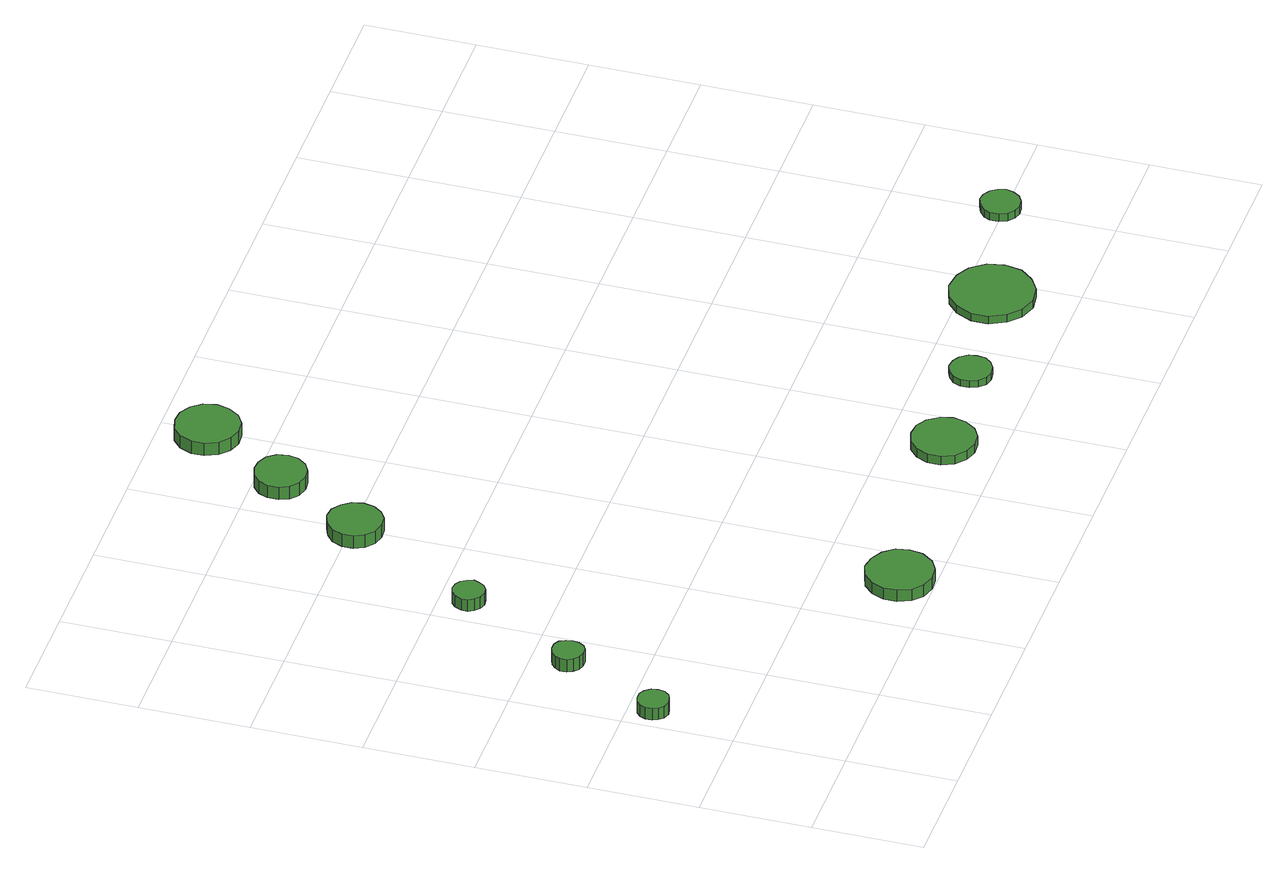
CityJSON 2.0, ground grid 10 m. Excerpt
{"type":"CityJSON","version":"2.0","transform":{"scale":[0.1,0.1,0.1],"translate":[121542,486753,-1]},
"CityObjects":{
"tree1":{"type":"SolitaryVegetationObject","attributes":{"function":"something"},"geometry":[{"type":"MultiSurface","lod":"1","boundaries":[[[0,1,2,3,4,5,6,7,8,9,10,11,12,13,14]],[[15,16,17,18,19,20,21,22,23,24,25,26,27,28,29]],[[0,29,28,1]],[[1,28,27,2]],[[2,27,26,3]],[[3,26,25,4]],[[4,25,24,5]],[[5,24,23,6]],[[6,23,22,7]],[[7,22,21,8]],[[8,21,20,9]],[[9,20,19,10]],[[10,19,18,11]],[[11,18,17,12]],[[12,17,16,13]],[[13,16,15,14]],[[14,15,29,0]]]}]},
"tree2":{"type":"SolitaryVegetationObject","attributes":{"function":"something"},"geometry":[{"type":"MultiSurface","lod":"1","boundaries":[[[30,31,32,33,34,35,36,37,38,39,40,41,42,43,44]],[[45,46,47,48,49,50,51,52,53,54,55,56,57,58,59]],[[30,59,58,31]],[[31,58,57,32]],[[32,57,56,33]],[[33,56,55,34]],[[34,55,54,35]],[[35,54,53,36]],[[36,53,52,37]],[[37,52,51,38]],[[38,51,50,39]],[[39,50,49,40]],[[40,49,48,41]],[[41,48,47,42]],[[42,47,46,43]],[[43,46,45,44]],[[44,45,59,30]]]}]},
"tree3":{"type":"SolitaryVegetationObject","attributes":{"function":"something"},"geometry":[{"type":"MultiSurface","lod":"1","boundaries":[[[60,61,62,63,64,65,66,67,68,69,70,71,72,73,74]],[[75,76,77,78,79,80,81,82,83,84,85,86,87,88,89]],[[60,89,88,61]],[[61,88,87,62]],[[62,87,86,63]],[[63,86,85,64]],[[64,85,84,65]],[[65,84,83,66]],[[66,83,82,67]],[[67,82,81,68]],[[68,81,80,69]],[[69,80,79,70]],[[70,79,78,71]],[[71,78,77,72]],[[72,77,76,73]],[[73,76,75,74]],[[74,75,89,60]]]}]},
"tree4":{"type":"SolitaryVegetationObject","attributes":{"function":"something"},"geometry":[{"type":"MultiSurface","lod":"1","boundaries":[[[90,91,92,93,94,95,96,97,98,99,100,101,102,103,104]],[[105,106,107,108,109,110,111,112,113,114,115,116,117,118,119]],[[90,119,118,91]],[[91,118,117,92]],[[92,117,116,93]],[[93,116,115,94]],[[94,115,114,95]],[[95,114,113,96]],[[96,113,112,97]],[[97,112,111,98]],[[98,111,110,99]],[[99,110,109,100]],[[100,109,108,101]],[[101,108,107,102]],[[102,107,106,103]],[[103,106,105,104]],[[104,105,119,90]]]}]},
"tree5":{"type":"SolitaryVegetationObject","attributes":{"function":"something"},"geometry":[{"type":"MultiSurface","lod":"1","boundaries":[[[120,121,122,123,124,125,126,127,128,129,130,131,132,133,134]],[[135,136,137,138,139,140,141,142,143,144,145,146,147,148,149]],[[120,149,148,121]],[[121,148,147,122]],[[122,147,146,123]],[[123,146,145,124]],[[124,145,144,125]],[[125,144,143,126]],[[126,143,142,127]],[[127,142,141,128]],[[128,141,140,129]],[[129,140,139,130]],[[130,139,138,131]],[[131,138,137,132]],[[132,137,136,133]],[[133,136,135,134]],[[134,135,149,120]]]}]},
"tree6":{"type":"SolitaryVegetationObject","attributes":{"function":"something"},"geometry":[{"type":"MultiSurface","lod":"1","boundaries":[[[150,151,152,153,154,155,156,157,158,159,160,161,162,163,164]],[[165,166,167,168,169,170,171,172,173,174,175,176,177,178,179]],[[150,179,178,151]],[[151,178,177,152]],[[152,177,176,153]],[[153,176,175,154]],[[154,175,174,155]],[[155,174,173,156]],[[156,173,172,157]],[[157,172,171,158]],[[158,171,170,159]],[[159,170,169,160]],[[160,169,168,161]],[[161,168,167,162]],[[162,167,166,163]],[[163,166,165,164]],[[164,165,179,150]]]}]},
"tree7":{"type":"SolitaryVegetationObject","attributes":{"function":"something"},"geometry":[{"type":"MultiSurface","lod":"1","boundaries":[[[180,181,182,183,184,185,186,187,188,189,190,191,192,193,194]],[[195,196,197,198,199,200,201,202,203,204,205,206,207,208,209]],[[180,209,208,181]],[[181,208,207,182]],[[182,207,206,183]],[[183,206,205,184]],[[184,205,204,185]],[[185,204,203,186]],[[186,203,202,187]],[[187,202,201,188]],[[188,201,200,189]],[[189,200,199,190]],[[190,199,198,191]],[[191,198,197,192]],[[192,197,196,193]],[[193,196,195,194]],[[194,195,209,180]]]}]},
"tree8":{"type":"SolitaryVegetationObject","attributes":{"function":"something"},"geometry":[{"type":"MultiSurface","lod":"1","boundaries":[[[210,211,212,213,214,215,216,217,218,219,220,221,222,223,224]],[[225,226,227,228,229,230,231,232,233,234,235,236,237,238,239]],[[210,239,238,211]],[[211,238,237,212]],[[212,237,236,213]],[[213,236,235,214]],[[214,235,234,215]],[[215,234,233,216]],[[216,233,232,217]],[[217,232,231,218]],[[218,231,230,219]],[[219,230,229,220]],[[220,229,228,221]],[[221,228,227,222]],[[222,227,226,223]],[[223,226,225,224]],[[224,225,239,210]]]}]},
"tree9":{"type":"SolitaryVegetationObject","attributes":{"function":"something"},"geometry":[{"type":"MultiSurface","lod":"1","boundaries":[[[240,241,242,243,244,245,246,247,248,249,250,251,252,253,254]],[[255,256,257,258,259,260,261,262,263,264,265,266,267,268,269]],[[240,269,268,241]],[[241,268,267,242]],[[242,267,266,243]],[[243,266,265,244]],[[244,265,264,245]],[[245,264,263,246]],[[246,263,262,247]],[[247,262,261,248]],[[248,261,260,249]],[[249,260,259,250]],[[250,259,258,251]],[[251,258,257,252]],[[252,257,256,253]],[[253,256,255,254]],[[254,255,269,240]]]}]},
"tree10":{"type":"SolitaryVegetationObject","attributes":{"function":"something"},"geometry":[{"type":"MultiSurface","lod":"1","boundaries":[[[270,271,272,273,274,275,276,277,278,279,280,281,282,283,284]],[[285,286,287,288,289,290,291,292,293,294,295,296,297,298,299]],[[270,299,298,271]],[[271,298,297,272]],[[272,297,296,273]],[[273,296,295,274]],[[274,295,294,275]],[[275,294,293,276]],[[276,293,292,277]],[[277,292,291,278]],[[278,291,290,279]],[[279,290,289,280]],[[280,289,288,281]],[[281,288,287,282]],[[282,287,286,283]],[[283,286,285,284]],[[284,285,299,270]]]}]},
"tree11":{"type":"SolitaryVegetationObject","attributes":{"function":"something"},"geometry":[{"type":"MultiSurface","lod":"1","boundaries":[[[300,301,302,303,304,305,306,307,308,309,310,311,312,313,314]],[[315,316,317,318,319,320,321,322,323,324,325,326,327,328,329]],[[300,329,328,301]],[[301,328,327,302]],[[302,327,326,303]],[[303,326,325,304]],[[304,325,324,305]],[[305,324,323,306]],[[306,323,322,307]],[[307,322,321,308]],[[308,321,320,309]],[[309,320,319,310]],[[310,319,318,311]],[[311,318,317,312]],[[312,317,316,313]],[[313,316,315,314]],[[314,315,329,300]]]}]}
},
"vertices":[
[34,177,22],[33,183,22],[29,188,22],[24,191,22],[18,191,22],[12,189,22],[8,185,22],[6,180,22],[6,174,22],[8,169,22],[12,165,22],[18,163,22],[24,164,22],[29,166,22],[33,171,22],[33,171,10],[29,166,10],[24,164,10],[18,163,10],[12,165,10],[8,169,10],[6,174,10],[6,180,10],[8,185,10],[12,189,10],[18,191,10],[24,191,10],[29,188,10],[33,183,10],[34,177,10],
[83,268,20],[82,274,20],[79,279,20],[74,282,20],[68,282,20],[62,280,20],[58,276,20],[55,271,20],[55,265,20],[58,260,20],[62,256,20],[68,254,20],[74,254,20],[79,257,20],[82,262,20],[82,262,7],[79,257,7],[74,254,7],[68,254,7],[62,256,7],[58,260,7],[55,265,7],[55,271,7],[58,276,7],[62,280,7],[68,282,7],[74,282,7],[79,279,7],[82,274,7],[83,268,7],
[144,374,19],[142,380,19],[139,385,19],[134,388,19],[128,389,19],[122,387,19],[118,383,19],[115,377,19],[115,371,19],[118,366,19],[122,362,19],[128,360,19],[134,361,19],[139,364,19],[142,369,19],[142,369,7],[139,364,7],[134,361,7],[128,360,7],[122,362,7],[118,366,7],[115,371,7],[115,377,7],[118,383,7],[122,387,7],[128,389,7],[134,388,7],[139,385,7],[142,380,7],[144,374,7],
[293,31,19],[291,43,19],[283,53,19],[272,59,19],[260,61,19],[248,57,19],[239,48,19],[234,37,19],[234,25,19],[239,13,19],[248,5,19],[260,1,19],[272,2,19],[283,8,19],[291,19,19],[291,19,7],[283,8,7],[272,2,7],[260,1,7],[248,5,7],[239,13,7],[234,25,7],[234,37,7],[239,48,7],[248,57,7],[260,61,7],[272,59,7],[283,53,7],[291,43,7],[293,31,7],
[222,496,20],[220,506,20],[214,514,20],[206,520,20],[196,521,20],[186,517,20],[178,511,20],[174,501,20],[174,491,20],[178,482,20],[186,475,20],[196,472,20],[206,473,20],[214,478,20],[220,486,20],[220,486,7],[214,478,7],[206,473,7],[196,472,7],[186,475,7],[178,482,7],[174,491,7],[174,501,7],[178,511,7],[186,517,7],[196,521,7],[206,520,7],[214,514,7],[220,506,7],[222,496,7],
[266,576,23],[264,586,23],[258,594,23],[249,598,23],[240,599,23],[230,596,23],[223,590,23],[219,581,23],[219,571,23],[223,562,23],[230,556,23],[240,553,23],[249,554,23],[258,559,23],[264,567,23],[264,567,10],[258,559,10],[249,554,10],[240,553,10],[230,556,10],[223,562,10],[219,571,10],[219,581,10],[223,590,10],[230,596,10],[240,599,10],[249,598,10],[258,594,10],[264,586,10],[266,576,10],
[491,52,16],[488,63,16],[481,73,16],[471,79,16],[459,80,16],[448,77,16],[439,69,16],[434,58,16],[434,46,16],[439,35,16],[448,27,16],[459,23,16],[471,24,16],[481,30,16],[488,40,16],[488,40,7],[481,30,7],[471,24,7],[459,23,7],[448,27,7],[439,35,7],[434,46,7],[434,58,7],[439,69,7],[448,77,7],[459,80,7],[471,79,7],[481,73,7],[488,63,7],[491,52,7],
[316,655,25],[313,667,25],[306,676,25],[296,682,25],[284,683,25],[273,680,25],[264,672,25],[259,661,25],[259,649,25],[264,638,25],[273,630,25],[284,626,25],[296,627,25],[306,633,25],[313,643,25],[313,643,12],[306,633,12],[296,627,12],[284,626,12],[273,630,12],[264,638,12],[259,649,12],[259,661,12],[264,672,12],[273,680,12],[284,683,12],[296,682,12],[306,676,12],[313,667,12],[316,655,12],
[585,59,14],[584,66,14],[579,73,14],[572,77,14],[564,78,14],[557,75,14],[551,70,14],[548,63,14],[548,55,14],[551,48,14],[557,42,14],[564,40,14],[572,41,14],[579,45,14],[584,51,14],[584,51,7],[579,45,7],[572,41,7],[564,40,7],[557,42,7],[551,48,7],[548,55,7],[548,63,7],[551,70,7],[557,75,7],[564,78,7],[572,77,7],[579,73,7],[584,66,7],[585,59,7],
[716,74,15],[713,89,15],[703,102,15],[690,109,15],[674,111,15],[659,106,15],[648,96,15],[641,81,15],[641,66,15],[648,51,15],[659,41,15],[674,36,15],[690,38,15],[703,46,15],[713,58,15],[713,58,7],[703,46,7],[690,38,7],[674,36,7],[659,41,7],[648,51,7],[641,66,7],[641,81,7],[648,96,7],[659,106,7],[674,111,7],[690,109,7],[703,102,7],[713,89,7],[716,74,7],
[821,104,15],[819,111,15],[815,117,15],[808,121,15],[801,122,15],[794,119,15],[788,114,15],[785,108,15],[785,100,15],[788,93,15],[794,88,15],[801,86,15],[808,87,15],[815,91,15],[819,97,15],[819,97,7],[815,91,7],[808,87,7],[801,86,7],[794,88,7],[788,93,7],[785,100,7],[785,108,7],[788,114,7],[794,119,7],[801,122,7],[808,121,7],[815,117,7],[819,111,7],[821,104,7]
]}
